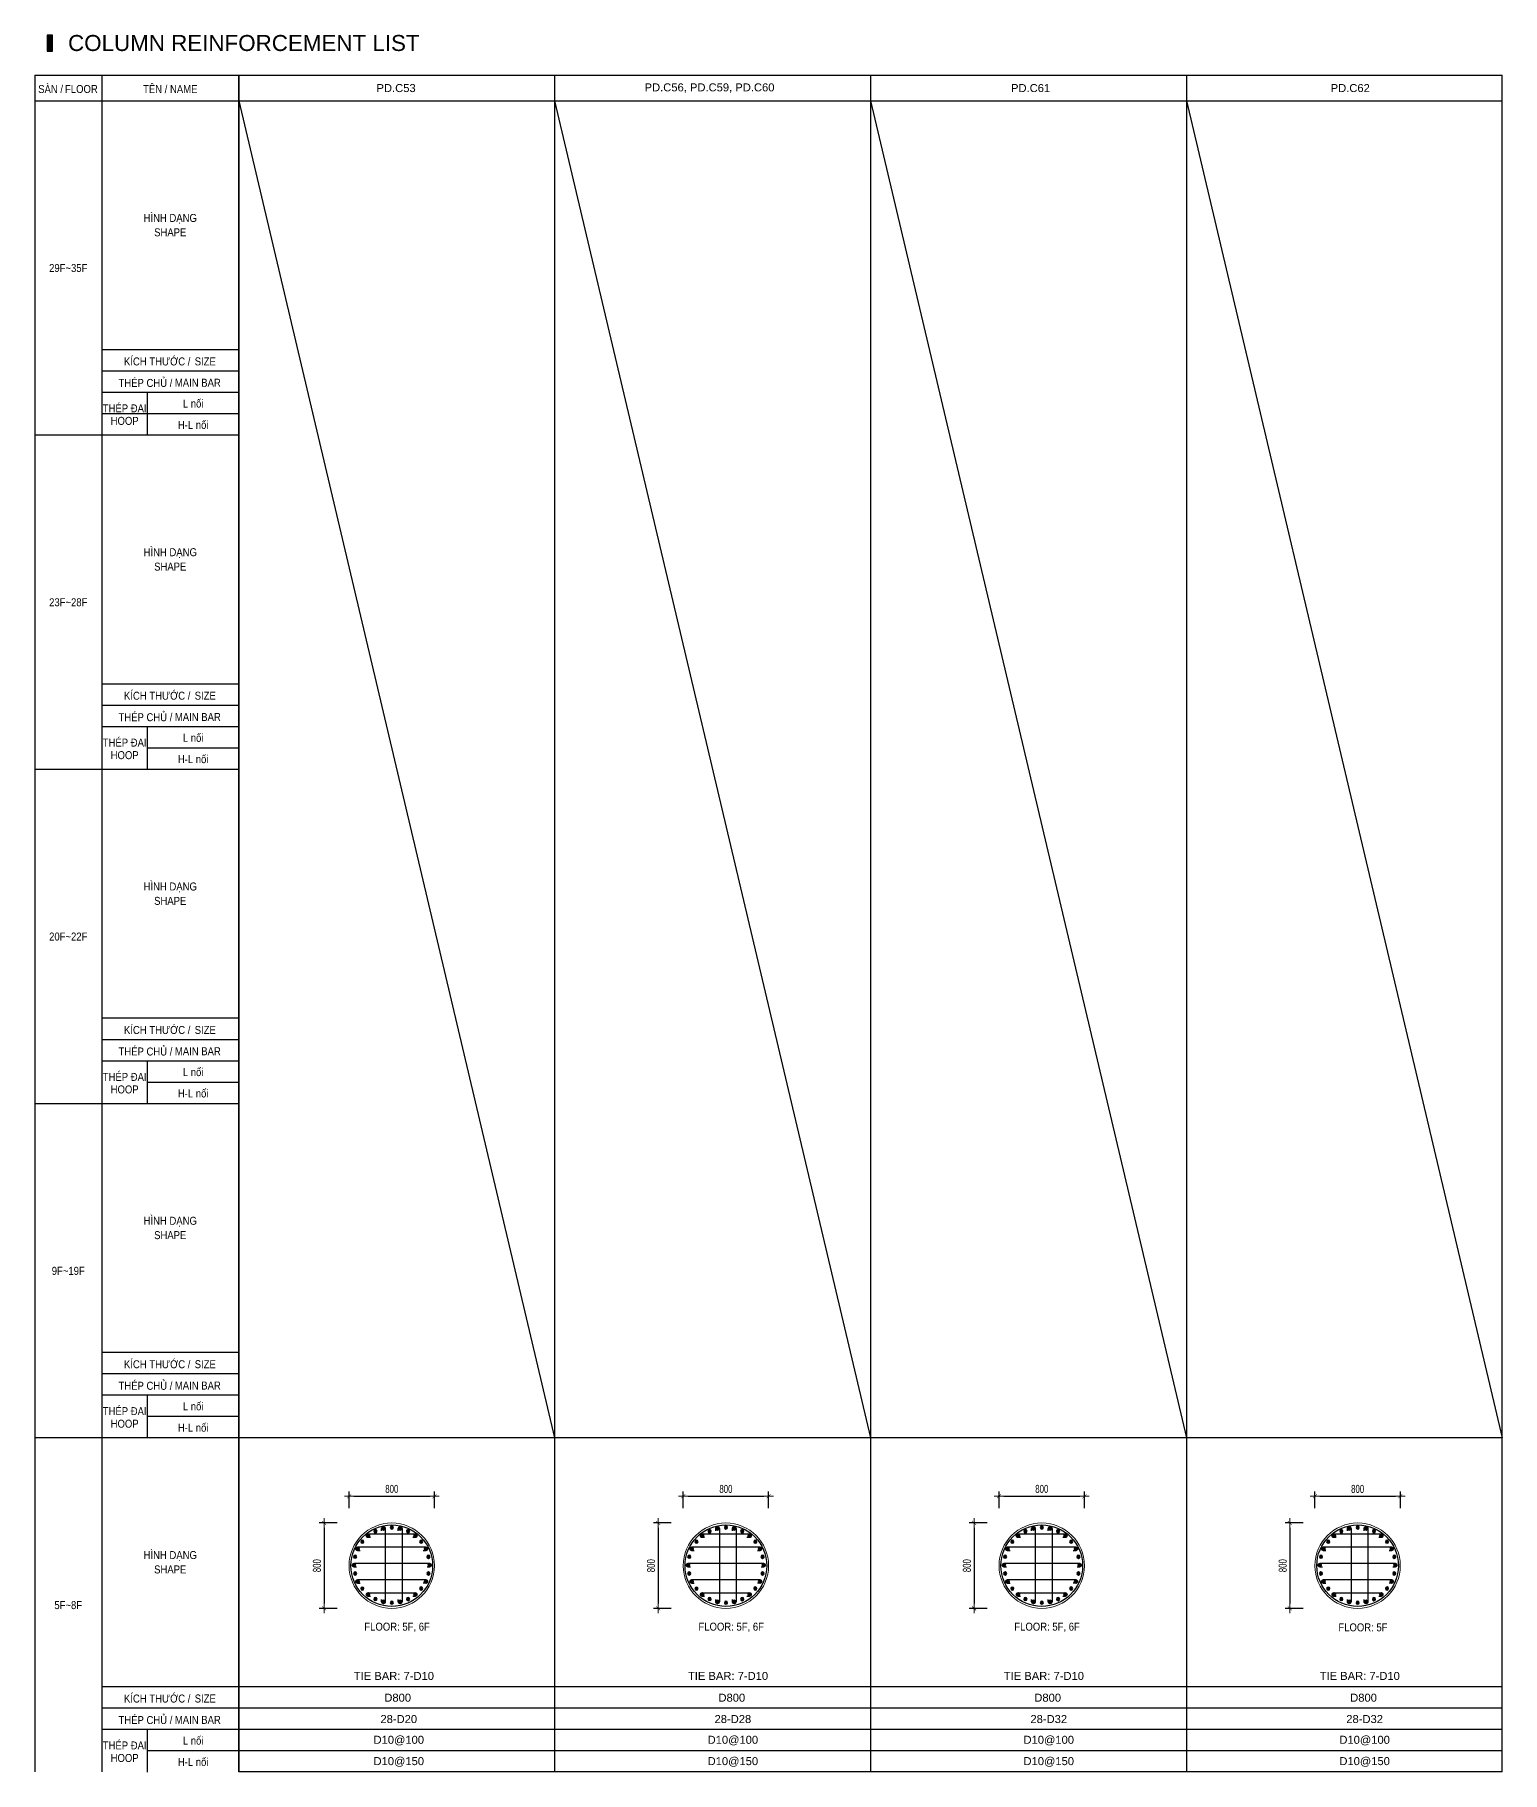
# Model space of a CAD drawing. Header units: millimetres. Extents: x 415878 to 795945, y 85573 to 378758.
# Drawn here: x 613402 to 627154, y 96884 to 113167 of the extents above; entities that cross this region are included whole.
import ezdxf
from ezdxf.enums import TextEntityAlignment as Align

# ---------------------------------------------------------------- set-up
doc = ezdxf.new("R2010")
doc.units = ezdxf.units.MM
doc.linetypes.add('CENTER2', pattern=[1.125, 0.75, -0.125, 0.125, -0.125])
doc.layers.get('Defpoints').update_dxf_attribs({"color": 151, "lineweight": 9})
for name, color, linetype in [('2', 2, 'Continuous'), ('CEN', 1, 'CENTER2'), ('STL', 3, 'Continuous'), ('TIT1', 3, 'Continuous'), ('TXT', 3, 'Continuous')]:
    doc.layers.add(name, color=color, linetype=linetype)
for name, color, linetype, lineweight in [('NDC_S_CONTINUOUS', 3, 'Continuous', 20), ('NDC_S_DIM', 1, 'Continuous', 15), ('NDC_S_VN TEXT', 7, 'Continuous', 20)]:
    doc.layers.add(name, color=color, linetype=linetype, lineweight=lineweight)
doc.styles.add('ARIAL', font='arial.ttf', dxfattribs={"width": 0.8})
doc.styles.add('NDC_ARIAL', font='arial.ttf', dxfattribs={"width": 0.85})
doc.styles.add('NDC_DIM', font='', dxfattribs={"width": 0.75})
doc.styles.get('NDC_DIM').set_extended_font_data('Dotum')
doc.dimstyles.new('NDC_dim_30', dxfattribs={"dimscale": 30, "dimtxt": 2.5, "dimasz": 1.5, "dimexe": 1.5, "dimexo": 2.5, "dimgap": 1, "dimtad": 1, "dimdec": 0, "dimzin": 0, "dimdsep": 46, "dimtxsty": 'NDC_DIM', "dimblk": 'DIMMARK', "dimcen": 0.09, "dimdle": 1.2, "dimclrd": 1, "dimclre": 1, "dimclrt": 3, "dimadec": 0, "dimazin": 0, "dimtfac": 1, "dimtdec": 0, "dimtix": 1, "dimtofl": 0, "dimtmove": 0, "dimatfit": 3, "dimfxl": 8, "dimfxlon": 1, "dimtolj": 1, "dimtzin": 0, "dimarcsym": 0})

# ---------------------------------------------------------------- blocks, each defined once
blk = doc.blocks.new('DIMMARK')
at = {"layer": 'NDC_S_DIM', "color": 1}
blk.add_line((-1.5, 0), (1, 0), dxfattribs=at)
at = {"layer": 'NDC_S_DIM', "color": 2, "const_width": 0.1}
blk.add_lwpolyline([(-0.42, -0.42), (0.42, 0.42)], dxfattribs=at)
blk = doc.blocks.new('*D1088')
at = {"layer": 'Defpoints', "color": 0, "ltscale": 40, "transparency": 16777216}
for p in [(620279, 99471), (619479, 99283), (620279, 99283)]:
    blk.add_point(p, dxfattribs=at)
at = {"layer": 'NDC_S_DIM', "color": 1, "lineweight": -2, "ltscale": 40, "transparency": 16777216}
for p, q in [((619479, 99358), (619479, 99516)), ((620279, 99358), (620279, 99516)), ((619524, 99471), (620234, 99471))]:
    blk.add_line(p, q, dxfattribs=at)
at = {"layer": 'NDC_S_DIM', "color": 1, "lineweight": -2, "ltscale": 40, "transparency": 16777216, "xscale": 45, "yscale": 45, "zscale": 45, "rotation": 180}
blk.add_blockref('DIMMARK', (619479, 99471), dxfattribs=at)
at = {"layer": 'NDC_S_DIM', "color": 1, "lineweight": -2, "ltscale": 40, "transparency": 16777216, "xscale": 45, "yscale": 45, "zscale": 45}
blk.add_blockref('DIMMARK', (620279, 99471), dxfattribs=at)
at = {"layer": 'NDC_S_DIM', "color": 3, "ltscale": 40, "transparency": 16777216, "insert": (619879, 99539), "char_height": 75, "attachment_point": 5, "style": 'NDC_DIM'}
blk.add_mtext('\\A1;800', dxfattribs=at)
blk = doc.blocks.new('*D1089')
at = {"layer": 'Defpoints', "color": 0, "ltscale": 40, "transparency": 16777216}
for p in [(619442, 99220), (619244, 98420), (619442, 98420)]:
    blk.add_point(p, dxfattribs=at)
at = {"layer": 'NDC_S_DIM', "color": 1, "lineweight": -2, "ltscale": 40, "transparency": 16777216}
for p, q in [((619367, 99220), (619199, 99220)), ((619244, 99175), (619244, 98465)), ((619367, 98420), (619199, 98420))]:
    blk.add_line(p, q, dxfattribs=at)
at = {"layer": 'NDC_S_DIM', "color": 1, "lineweight": -2, "ltscale": 40, "transparency": 16777216, "xscale": 45, "yscale": 45, "zscale": 45}
for p, rotation in [((619244, 99220), 90), ((619244, 98420), 270)]:
    blk.add_blockref('DIMMARK', p, dxfattribs=dict(at, rotation=rotation))
at = {"layer": 'NDC_S_DIM', "color": 3, "ltscale": 40, "transparency": 16777216, "insert": (619177, 98820), "char_height": 75, "attachment_point": 5, "rotation": 90, "style": 'NDC_DIM'}
blk.add_mtext('\\A1;800', dxfattribs=at)
blk = doc.blocks.new('8')
at = {"layer": '2'}
blk.add_hatch(color=256, dxfattribs=at).paths.add_polyline_path([(20, 0, 0.386127), (2, 20), (-2, 20, 0.386127), (-20, 0, 1)])
blk.add_circle((0, 0), 20, dxfattribs=at)
blk = doc.blocks.new('5')
at = {"layer": 'CEN', "rotation": 180}
blk.add_blockref('8', (0, 0), dxfattribs=at)
blk = doc.blocks.new('*U1081')
at = {"layer": 'STL', "xscale": -0.75, "yscale": 0.75, "zscale": 0.75, "rotation": 292.5000000000001}
blk.add_blockref('5', (0, 0), dxfattribs=at)
blk = doc.blocks.new('*U1080')
at = {"layer": 'NDC_S_DIM', "color": 0, "linetype": 'ByBlock', "lineweight": -2, "transparency": 16777216}
for p, rotation in [((-25602, 37941), 295.7142857142843), ((-25527, 37966), 282.8571428571415), ((-25448, 37974), 269.9999999999987), ((-25370, 37964), 257.1428571428559), ((-25296, 37937), 244.2857142857131), ((-25769, 37779), 334.2857142857127), ((-25726, 37845), 321.4285714285699), ((-25669, 37900), 308.571428571427), ((-25230, 37894), 231.4285714285703), ((-25175, 37837), 218.5714285714274), ((-25134, 37770), 205.7142857142847), ((-25796, 37705), 347.1428571428555), ((-25109, 37695), 192.8571428571419), ((-25101, 37616), 180), ((-25798, 37548), 12.8571428571428), ((-25773, 37473), 25.71428571428561), ((-25138, 37464), 154.2857142857135), ((-25111, 37538), 167.1428571428563), ((-25732, 37405), 38.57142857142841), ((-25677, 37349), 51.42857142857117), ((-25611, 37306), 64.28571428571395), ((-25537, 37279), 77.14285714285676), ((-25458, 37269), 89.99999999999955), ((-25380, 37276), 102.8571428571423), ((-25305, 37301), 115.7142857142852), ((-25238, 37343), 128.5714285714279), ((-25181, 37398), 141.4285714285707)]:
    blk.add_blockref('*U1081', p, dxfattribs=dict(at, rotation=rotation))
blk.add_blockref('*U1081', (-25806, 37626), dxfattribs=at)
blk = doc.blocks.new('*D1086')
at = {"layer": 'Defpoints', "color": 0, "ltscale": 40, "transparency": 16777216}
for p in [(617148, 99471), (616348, 99283), (617148, 99283)]:
    blk.add_point(p, dxfattribs=at)
at = {"layer": 'NDC_S_DIM', "color": 1, "lineweight": -2, "ltscale": 40, "transparency": 16777216}
for p, q in [((616348, 99358), (616348, 99516)), ((617148, 99358), (617148, 99516)), ((616393, 99471), (617103, 99471))]:
    blk.add_line(p, q, dxfattribs=at)
at = {"layer": 'NDC_S_DIM', "color": 1, "lineweight": -2, "ltscale": 40, "transparency": 16777216, "xscale": 45, "yscale": 45, "zscale": 45, "rotation": 180}
blk.add_blockref('DIMMARK', (616348, 99471), dxfattribs=at)
at = {"layer": 'NDC_S_DIM', "color": 1, "lineweight": -2, "ltscale": 40, "transparency": 16777216, "xscale": 45, "yscale": 45, "zscale": 45}
blk.add_blockref('DIMMARK', (617148, 99471), dxfattribs=at)
at = {"layer": 'NDC_S_DIM', "color": 3, "ltscale": 40, "transparency": 16777216, "insert": (616748, 99539), "char_height": 75, "attachment_point": 5, "style": 'NDC_DIM'}
blk.add_mtext('\\A1;800', dxfattribs=at)
blk = doc.blocks.new('*D1087')
at = {"layer": 'Defpoints', "color": 0, "ltscale": 40, "transparency": 16777216}
for p in [(616310, 99220), (616113, 98420), (616310, 98420)]:
    blk.add_point(p, dxfattribs=at)
at = {"layer": 'NDC_S_DIM', "color": 1, "lineweight": -2, "ltscale": 40, "transparency": 16777216}
for p, q in [((616235, 99220), (616068, 99220)), ((616113, 99175), (616113, 98465)), ((616235, 98420), (616068, 98420))]:
    blk.add_line(p, q, dxfattribs=at)
at = {"layer": 'NDC_S_DIM', "color": 1, "lineweight": -2, "ltscale": 40, "transparency": 16777216, "xscale": 45, "yscale": 45, "zscale": 45}
for p, rotation in [((616113, 99220), 90), ((616113, 98420), 270)]:
    blk.add_blockref('DIMMARK', p, dxfattribs=dict(at, rotation=rotation))
at = {"layer": 'NDC_S_DIM', "color": 3, "ltscale": 40, "transparency": 16777216, "insert": (616046, 98820), "char_height": 75, "attachment_point": 5, "rotation": 90, "style": 'NDC_DIM'}
blk.add_mtext('\\A1;800', dxfattribs=at)
blk = doc.blocks.new('*U1079')
at = {"layer": 'STL', "xscale": -0.75, "yscale": 0.75, "zscale": 0.75, "rotation": 292.5000000000001}
blk.add_blockref('5', (0, 0), dxfattribs=at)
blk = doc.blocks.new('*U1078')
at = {"layer": 'NDC_S_DIM', "color": 0, "linetype": 'ByBlock', "lineweight": -2, "transparency": 16777216}
for p, rotation in [((-25602, 37941), 295.7142857142843), ((-25527, 37966), 282.8571428571415), ((-25448, 37974), 269.9999999999987), ((-25370, 37964), 257.1428571428559), ((-25296, 37937), 244.2857142857131), ((-25769, 37779), 334.2857142857127), ((-25726, 37845), 321.4285714285699), ((-25669, 37900), 308.571428571427), ((-25230, 37894), 231.4285714285703), ((-25175, 37837), 218.5714285714274), ((-25134, 37770), 205.7142857142847), ((-25796, 37705), 347.1428571428555), ((-25109, 37695), 192.8571428571419), ((-25101, 37616), 180), ((-25798, 37548), 12.8571428571428), ((-25773, 37473), 25.71428571428561), ((-25138, 37464), 154.2857142857135), ((-25111, 37538), 167.1428571428563), ((-25732, 37405), 38.57142857142841), ((-25677, 37349), 51.42857142857117), ((-25611, 37306), 64.28571428571395), ((-25537, 37279), 77.14285714285676), ((-25458, 37269), 89.99999999999955), ((-25380, 37276), 102.8571428571423), ((-25305, 37301), 115.7142857142852), ((-25238, 37343), 128.5714285714279), ((-25181, 37398), 141.4285714285707)]:
    blk.add_blockref('*U1079', p, dxfattribs=dict(at, rotation=rotation))
blk.add_blockref('*U1079', (-25806, 37626), dxfattribs=at)
blk = doc.blocks.new('*D1082')
at = {"layer": 'Defpoints', "color": 0, "ltscale": 40, "transparency": 16777216}
for p in [(623239, 99471), (622439, 99283), (623239, 99283)]:
    blk.add_point(p, dxfattribs=at)
at = {"layer": 'NDC_S_DIM', "color": 1, "lineweight": -2, "ltscale": 40, "transparency": 16777216}
for p, q in [((622439, 99358), (622439, 99516)), ((623239, 99358), (623239, 99516)), ((622484, 99471), (623194, 99471))]:
    blk.add_line(p, q, dxfattribs=at)
at = {"layer": 'NDC_S_DIM', "color": 1, "lineweight": -2, "ltscale": 40, "transparency": 16777216, "xscale": 45, "yscale": 45, "zscale": 45, "rotation": 180}
blk.add_blockref('DIMMARK', (622439, 99471), dxfattribs=at)
at = {"layer": 'NDC_S_DIM', "color": 1, "lineweight": -2, "ltscale": 40, "transparency": 16777216, "xscale": 45, "yscale": 45, "zscale": 45}
blk.add_blockref('DIMMARK', (623239, 99471), dxfattribs=at)
at = {"layer": 'NDC_S_DIM', "color": 3, "ltscale": 40, "transparency": 16777216, "insert": (622839, 99539), "char_height": 75, "attachment_point": 5, "style": 'NDC_DIM'}
blk.add_mtext('\\A1;800', dxfattribs=at)
blk = doc.blocks.new('*D1083')
at = {"layer": 'Defpoints', "color": 0, "ltscale": 40, "transparency": 16777216}
for p in [(622402, 99220), (622204, 98420), (622402, 98420)]:
    blk.add_point(p, dxfattribs=at)
at = {"layer": 'NDC_S_DIM', "color": 1, "lineweight": -2, "ltscale": 40, "transparency": 16777216}
for p, q in [((622327, 99220), (622159, 99220)), ((622204, 99175), (622204, 98465)), ((622327, 98420), (622159, 98420))]:
    blk.add_line(p, q, dxfattribs=at)
at = {"layer": 'NDC_S_DIM', "color": 1, "lineweight": -2, "ltscale": 40, "transparency": 16777216, "xscale": 45, "yscale": 45, "zscale": 45}
for p, rotation in [((622204, 99220), 90), ((622204, 98420), 270)]:
    blk.add_blockref('DIMMARK', p, dxfattribs=dict(at, rotation=rotation))
at = {"layer": 'NDC_S_DIM', "color": 3, "ltscale": 40, "transparency": 16777216, "insert": (622137, 98820), "char_height": 75, "attachment_point": 5, "rotation": 90, "style": 'NDC_DIM'}
blk.add_mtext('\\A1;800', dxfattribs=at)
blk = doc.blocks.new('*U1075')
at = {"layer": 'STL', "xscale": -0.75, "yscale": 0.75, "zscale": 0.75, "rotation": 292.5000000000001}
blk.add_blockref('5', (0, 0), dxfattribs=at)
blk = doc.blocks.new('*U1074')
at = {"layer": 'NDC_S_DIM', "color": 0, "linetype": 'ByBlock', "lineweight": -2, "transparency": 16777216}
for p, rotation in [((-25602, 37941), 295.7142857142843), ((-25527, 37966), 282.8571428571415), ((-25448, 37974), 269.9999999999987), ((-25370, 37964), 257.1428571428559), ((-25296, 37937), 244.2857142857131), ((-25769, 37779), 334.2857142857127), ((-25726, 37845), 321.4285714285699), ((-25669, 37900), 308.571428571427), ((-25230, 37894), 231.4285714285703), ((-25175, 37837), 218.5714285714274), ((-25134, 37770), 205.7142857142847), ((-25796, 37705), 347.1428571428555), ((-25109, 37695), 192.8571428571419), ((-25101, 37616), 180), ((-25798, 37548), 12.8571428571428), ((-25773, 37473), 25.71428571428561), ((-25138, 37464), 154.2857142857135), ((-25111, 37538), 167.1428571428563), ((-25732, 37405), 38.57142857142841), ((-25677, 37349), 51.42857142857117), ((-25611, 37306), 64.28571428571395), ((-25537, 37279), 77.14285714285676), ((-25458, 37269), 89.99999999999955), ((-25380, 37276), 102.8571428571423), ((-25305, 37301), 115.7142857142852), ((-25238, 37343), 128.5714285714279), ((-25181, 37398), 141.4285714285707)]:
    blk.add_blockref('*U1075', p, dxfattribs=dict(at, rotation=rotation))
blk.add_blockref('*U1075', (-25806, 37626), dxfattribs=at)
blk = doc.blocks.new('*D1084')
at = {"layer": 'Defpoints', "color": 0, "ltscale": 40, "transparency": 16777216}
for p in [(626199, 99471), (625399, 99283), (626199, 99283)]:
    blk.add_point(p, dxfattribs=at)
at = {"layer": 'NDC_S_DIM', "color": 1, "lineweight": -2, "ltscale": 40, "transparency": 16777216}
for p, q in [((625399, 99358), (625399, 99516)), ((626199, 99358), (626199, 99516)), ((625444, 99471), (626154, 99471))]:
    blk.add_line(p, q, dxfattribs=at)
at = {"layer": 'NDC_S_DIM', "color": 1, "lineweight": -2, "ltscale": 40, "transparency": 16777216, "xscale": 45, "yscale": 45, "zscale": 45, "rotation": 180}
blk.add_blockref('DIMMARK', (625399, 99471), dxfattribs=at)
at = {"layer": 'NDC_S_DIM', "color": 1, "lineweight": -2, "ltscale": 40, "transparency": 16777216, "xscale": 45, "yscale": 45, "zscale": 45}
blk.add_blockref('DIMMARK', (626199, 99471), dxfattribs=at)
at = {"layer": 'NDC_S_DIM', "color": 3, "ltscale": 40, "transparency": 16777216, "insert": (625799, 99539), "char_height": 75, "attachment_point": 5, "style": 'NDC_DIM'}
blk.add_mtext('\\A1;800', dxfattribs=at)
blk = doc.blocks.new('*D1085')
at = {"layer": 'Defpoints', "color": 0, "ltscale": 40, "transparency": 16777216}
for p in [(625362, 99220), (625164, 98420), (625362, 98420)]:
    blk.add_point(p, dxfattribs=at)
at = {"layer": 'NDC_S_DIM', "color": 1, "lineweight": -2, "ltscale": 40, "transparency": 16777216}
for p, q in [((625287, 99220), (625119, 99220)), ((625164, 99175), (625164, 98465)), ((625287, 98420), (625119, 98420))]:
    blk.add_line(p, q, dxfattribs=at)
at = {"layer": 'NDC_S_DIM', "color": 1, "lineweight": -2, "ltscale": 40, "transparency": 16777216, "xscale": 45, "yscale": 45, "zscale": 45}
for p, rotation in [((625164, 99220), 90), ((625164, 98420), 270)]:
    blk.add_blockref('DIMMARK', p, dxfattribs=dict(at, rotation=rotation))
at = {"layer": 'NDC_S_DIM', "color": 3, "ltscale": 40, "transparency": 16777216, "insert": (625097, 98820), "char_height": 75, "attachment_point": 5, "rotation": 90, "style": 'NDC_DIM'}
blk.add_mtext('\\A1;800', dxfattribs=at)
blk = doc.blocks.new('*U1077')
at = {"layer": 'STL', "xscale": -0.75, "yscale": 0.75, "zscale": 0.75, "rotation": 292.5000000000001}
blk.add_blockref('5', (0, 0), dxfattribs=at)
blk = doc.blocks.new('*U1076')
at = {"layer": 'NDC_S_DIM', "color": 0, "linetype": 'ByBlock', "lineweight": -2, "transparency": 16777216}
for p, rotation in [((-25602, 37941), 295.7142857142843), ((-25527, 37966), 282.8571428571415), ((-25448, 37974), 269.9999999999987), ((-25370, 37964), 257.1428571428559), ((-25296, 37937), 244.2857142857131), ((-25769, 37779), 334.2857142857127), ((-25726, 37845), 321.4285714285699), ((-25669, 37900), 308.571428571427), ((-25230, 37894), 231.4285714285703), ((-25175, 37837), 218.5714285714274), ((-25134, 37770), 205.7142857142847), ((-25796, 37705), 347.1428571428555), ((-25109, 37695), 192.8571428571419), ((-25101, 37616), 180), ((-25798, 37548), 12.8571428571428), ((-25773, 37473), 25.71428571428561), ((-25138, 37464), 154.2857142857135), ((-25111, 37538), 167.1428571428563), ((-25732, 37405), 38.57142857142841), ((-25677, 37349), 51.42857142857117), ((-25611, 37306), 64.28571428571395), ((-25537, 37279), 77.14285714285676), ((-25458, 37269), 89.99999999999955), ((-25380, 37276), 102.8571428571423), ((-25305, 37301), 115.7142857142852), ((-25238, 37343), 128.5714285714279), ((-25181, 37398), 141.4285714285707)]:
    blk.add_blockref('*U1077', p, dxfattribs=dict(at, rotation=rotation))
blk.add_blockref('*U1077', (-25806, 37626), dxfattribs=at)

msp = doc.modelspace()

# ---------------------------------------------------------------- hatches: boundary and pattern name
at = {"layer": 'TXT'}
msp.add_hatch(color=7, dxfattribs=at).paths.add_polyline_path([(613568.8, 113012.6), (613568.8, 113162.6), (613518.8, 113162.6), (613518.8, 113012.6)])

# ---------------------------------------------------------------- linework, layer by layer
at = {"layer": '2', "elevation": 0}
for points in [[(616651.7, 99146.6), (616651.7, 99168.8, -1), (616686.7, 99168.8), (616686.7, 98481.4, -1), (616651.7, 98481.4), (616651.7, 98503.5)], [(616808.6, 99146.6), (616808.6, 99168.8, -1), (616843.6, 99168.8), (616843.6, 98481.4, -1), (616808.6, 98481.4), (616808.6, 98503.5)], [(619782.8, 99146.6), (619782.8, 99168.8, -1), (619817.8, 99168.8), (619817.8, 98481.4, -1), (619782.8, 98481.4), (619782.8, 98503.5)], [(619939.7, 99146.6), (619939.7, 99168.8, -1), (619974.7, 99168.8), (619974.7, 98481.4, -1), (619939.7, 98481.4), (619939.7, 98503.5)], [(622742.9, 99146.6), (622742.9, 99168.8, -1), (622777.9, 99168.8), (622777.9, 98481.4, -1), (622742.9, 98481.4), (622742.9, 98503.5)], [(622899.8, 99146.6), (622899.8, 99168.8, -1), (622934.8, 99168.8), (622934.8, 98481.4, -1), (622899.8, 98481.4), (622899.8, 98503.5)], [(625703, 99146.6), (625703, 99168.8, -1), (625738, 99168.8), (625738, 98481.4, -1), (625703, 98481.4), (625703, 98503.5)], [(625859.9, 99146.6), (625859.9, 99168.8, -1), (625894.9, 99168.8), (625894.9, 98481.4, -1), (625859.9, 98481.4), (625859.9, 98503.5)], [(616547.8, 99082.7), (616525.7, 99082.7, -1), (616525.7, 99117.7), (616967.5, 99118.2, -1), (616967.5, 99083.2), (616945.3, 99083.2)], [(619678.9, 99082.7), (619656.8, 99082.7, -1), (619656.8, 99117.7), (620098.5, 99118.2, -1), (620098.5, 99083.2), (620076.4, 99083.2)], [(622639, 99082.7), (622616.9, 99082.7, -1), (622616.9, 99117.7), (623058.6, 99118.2, -1), (623058.6, 99083.2), (623036.5, 99083.2)], [(625599.1, 99082.7), (625577, 99082.7, -1), (625577, 99117.7), (626018.8, 99118.2, -1), (626018.8, 99083.2), (625996.6, 99083.2)], [(616417.3, 98807.6), (616395.1, 98807.6, -1), (616395.1, 98842.6), (617100.1, 98842.6, -1), (617100.1, 98807.6), (617078, 98807.6)], [(616450, 98960), (616427.9, 98960, -1), (616427.9, 98995.1), (617065.3, 98995.5, -1), (617065.3, 98960.5), (617043.1, 98960.5)], [(619548.3, 98807.6), (619526.2, 98807.6, -1), (619526.2, 98842.6), (620231.2, 98842.6, -1), (620231.2, 98807.6), (620209.1, 98807.6)], [(619581.1, 98960), (619558.9, 98960, -1), (619558.9, 98995.1), (620196.4, 98995.5, -1), (620196.4, 98960.5), (620174.2, 98960.5)], [(622508.4, 98807.6), (622486.3, 98807.6, -1), (622486.3, 98842.6), (623191.3, 98842.6, -1), (623191.3, 98807.6), (623169.2, 98807.6)], [(622541.2, 98960), (622519, 98960, -1), (622519, 98995.1), (623156.5, 98995.5, -1), (623156.5, 98960.5), (623134.3, 98960.5)], [(625468.6, 98807.6), (625446.4, 98807.6, -1), (625446.4, 98842.6), (626151.4, 98842.6, -1), (626151.4, 98807.6), (626129.3, 98807.6)], [(625501.3, 98960), (625479.2, 98960, -1), (625479.2, 98995.1), (626116.6, 98995.5, -1), (626116.6, 98960.5), (626094.4, 98960.5)], [(616450, 98654.1), (616427.9, 98654.1, -1), (616427.9, 98689.1), (617065.3, 98689.6, -1), (617065.3, 98654.6), (617043.1, 98654.6)], [(619581.1, 98654.1), (619558.9, 98654.1, -1), (619558.9, 98689.1), (620196.4, 98689.6, -1), (620196.4, 98654.6), (620174.2, 98654.6)], [(622541.2, 98654.1), (622519, 98654.1, -1), (622519, 98689.1), (623156.5, 98689.6, -1), (623156.5, 98654.6), (623134.3, 98654.6)], [(625501.3, 98654.1), (625479.2, 98654.1, -1), (625479.2, 98689.1), (626116.6, 98689.6, -1), (626116.6, 98654.6), (626094.4, 98654.6)], [(616547.8, 98531.5), (616525.7, 98531.5, -1), (616525.7, 98566.5), (616967.5, 98567, -1), (616967.5, 98531.9), (616945.3, 98531.9)], [(619678.9, 98531.5), (619656.8, 98531.5, -1), (619656.8, 98566.5), (620098.5, 98567, -1), (620098.5, 98531.9), (620076.4, 98531.9)], [(622639, 98531.5), (622616.9, 98531.5, -1), (622616.9, 98566.5), (623058.6, 98567, -1), (623058.6, 98531.9), (623036.5, 98531.9)], [(625599.1, 98531.5), (625577, 98531.5, -1), (625577, 98566.5), (626018.8, 98567, -1), (626018.8, 98531.9), (625996.6, 98531.9)]]:
    msp.add_lwpolyline(points, format="xyb", dxfattribs=at)
at = {"layer": '2', "lineweight": -2, "ltscale": 1000}
for centre in [(616747.6, 98820.1), (619878.7, 98820.1), (622838.8, 98820.1), (625798.9, 98820.1)]:
    msp.add_circle(centre, 382.5, dxfattribs=at)
at = {"layer": 'NDC_S_CONTINUOUS', "ltscale": 70}
for centre in [(616747.6, 98820.1), (619878.7, 98820.1), (622838.8, 98820.1), (625798.9, 98820.1)]:
    msp.add_circle(centre, 400, dxfattribs=at)
at = {"layer": 'TIT1', "color": 2}
msp.add_line((613401.8, 112787.6), (627154, 112787.6), dxfattribs=at)
at = {"layer": 'TIT1'}
for p, q in [((613401.8, 112787.6), (613401.8, 96887.6)), ((614029.7, 112787.6), (614029.7, 96887.6)), ((615313.6, 96887.6), (615313.6, 112787.6)), ((615313.6, 112787.6), (615313.6, 96887.6)), ((618273.7, 112787.6), (618273.7, 96887.6)), ((621233.8, 112787.6), (621233.8, 96887.6)), ((624193.9, 112787.6), (624193.9, 96887.6)), ((613401.8, 112547.6), (615313.6, 112547.6)), ((615313.6, 112547.6), (627154, 112547.6)), ((615313.6, 109414.9), (613401.8, 109414.9)), ((615313.6, 106282.2), (613401.8, 106282.2)), ((615313.6, 103149.5), (613401.8, 103149.5)), ((615313.6, 100016.8), (613401.8, 100016.8)), ((627154, 100016.8), (615313.6, 100016.8)), ((627154, 96887.6), (615313.6, 96887.6))]:
    msp.add_line(p, q, dxfattribs=at)
at = {"layer": 'TIT1', "ltscale": 40}
msp.add_line((627154, 96887.6), (627154, 112787.6), dxfattribs=at)
at = {"layer": 'TIT1', "color": 8}
for p, q in [((615313.6, 112547.6), (618273.7, 100016.8)), ((618273.7, 112547.6), (621233.8, 100016.8)), ((621233.8, 112547.6), (624193.9, 100016.8)), ((624193.9, 112547.6), (627154, 100016.8)), ((615313.6, 110214.9), (614029.7, 110214.9)), ((615313.6, 110014.9), (614029.7, 110014.9)), ((615313.6, 109814.9), (614029.7, 109814.9)), ((614458.9, 109414.9), (614458.9, 109814.9)), ((615313.6, 109614.9), (614029.7, 109614.9)), ((615313.6, 107082.2), (614029.7, 107082.2)), ((615313.6, 106882.2), (614029.7, 106882.2)), ((615313.6, 106682.2), (614029.7, 106682.2)), ((614458.9, 106282.2), (614458.9, 106682.2)), ((615313.6, 106482.2), (614458.9, 106482.2)), ((615313.6, 103949.5), (614029.7, 103949.5)), ((615313.6, 103749.5), (614029.7, 103749.5)), ((615313.6, 103549.5), (614029.7, 103549.5)), ((614458.9, 103149.5), (614458.9, 103549.5)), ((615313.6, 103349.5), (614458.9, 103349.5)), ((615313.6, 100816.8), (614029.7, 100816.8)), ((615313.6, 100616.8), (614029.7, 100616.8)), ((615313.6, 100416.8), (614029.7, 100416.8)), ((614458.9, 100016.8), (614458.9, 100416.8)), ((615313.6, 100216.8), (614458.9, 100216.8)), ((615313.6, 97684.1), (614029.7, 97684.1)), ((627154, 97684.1), (615313.6, 97684.1)), ((615313.6, 97484.1), (614029.7, 97484.1)), ((627154, 97484.1), (615313.6, 97484.1)), ((615313.6, 97284.1), (614029.7, 97284.1)), ((614458.9, 96884.1), (614458.9, 97284.1)), ((627154, 97284.1), (615313.6, 97284.1)), ((615313.6, 97084.1), (614458.9, 97084.1)), ((627154, 97084.1), (615313.6, 97084.1))]:
    msp.add_line(p, q, dxfattribs=at)
at = {"layer": 'TXT', "color": 7}
msp.add_lwpolyline([(613568.8, 113012.6), (613568.8, 113162.6), (613518.8, 113162.6), (613518.8, 113012.6)], close=True, dxfattribs=at)

# ---------------------------------------------------------------- block references
at = {"layer": 'NDC_S_DIM', "rotation": 0.8126515942541631}
for name, p in [('*U1078', (642732.1, 61568.6)), ('*U1080', (645863.2, 61568.6)), ('*U1074', (648823.3, 61568.6)), ('*U1076', (651783.4, 61568.6))]:
    msp.add_blockref(name, p, dxfattribs=at)

# ---------------------------------------------------------------- texts
at = {"layer": 'NDC_S_VN TEXT', "style": 'NDC_ARIAL', "width": 0.85}
for s, p in [('SÀN /', (613550.4, 112667.6)), ('HÌNH DẠNG', (614671.6, 111451.9)), ('KÍCH THƯỚC /', (614549.2, 110114.9)), ('THÉP CHỦ /', (614439.2, 109914.9)), ('THÉP ĐAI', (614244.4, 109676)), ('HÌNH DẠNG', (614671.6, 108319.2)), ('KÍCH THƯỚC /', (614549.2, 106982.2)), ('THÉP CHỦ /', (614439.2, 106782.2)), ('THÉP ĐAI', (614244.4, 106543.3)), ('HÌNH DẠNG', (614671.6, 105186.5)), ('KÍCH THƯỚC /', (614549.2, 103849.5)), ('THÉP CHỦ /', (614439.2, 103649.5)), ('THÉP ĐAI', (614244.4, 103410.6)), ('HÌNH DẠNG', (614671.6, 102053.8)), ('KÍCH THƯỚC /', (614549.2, 100716.8)), ('THÉP CHỦ /', (614439.2, 100516.8)), ('THÉP ĐAI', (614244.4, 100277.9)), ('HÌNH DẠNG', (614671.6, 98921.1)), ('KÍCH THƯỚC /', (614549.2, 97584.1)), ('THÉP CHỦ /', (614439.2, 97384.1)), ('THÉP ĐAI', (614244.4, 97145.2))]:
    msp.add_text(s, height=75, dxfattribs=at).set_placement(p, align=Align.MIDDLE)
at = {"layer": 'TIT1', "style": 'NDC_ARIAL', "width": 0.85}
for s, p in [('FLOOR', (613838.9, 112658.8)), ('TÊN / NAME', (614671.6, 112667.6)), ('SHAPE', (614671.6, 111315.7)), ('29F~35F', (613715.7, 110981.3)), ('SIZE', (614999.7, 110106.1)), ('MAIN BAR', (614930, 109906.1)), ('L nối', (614886.2, 109714.9)), ('HOOP', (614244.4, 109548.7)), ('H-L nối', (614886.2, 109514.9)), ('SHAPE', (614671.6, 108183)), ('23F~28F', (613715.7, 107848.6)), ('SIZE', (614999.7, 106973.4)), ('MAIN BAR', (614930, 106773.4)), ('L nối', (614886.2, 106582.2)), ('HOOP', (614244.4, 106416)), ('H-L nối', (614886.2, 106382.2)), ('SHAPE', (614671.6, 105050.3)), ('20F~22F', (613715.7, 104715.9)), ('SIZE', (614999.7, 103840.7)), ('MAIN BAR', (614930, 103640.7)), ('L nối', (614886.2, 103449.5)), ('HOOP', (614244.4, 103283.3)), ('H-L nối', (614886.2, 103249.5)), ('SHAPE', (614671.6, 101917.6)), ('9F~19F', (613715.7, 101583.2)), ('SIZE', (614999.7, 100708)), ('MAIN BAR', (614930, 100508)), ('L nối', (614886.2, 100316.8)), ('HOOP', (614244.4, 100150.6)), ('H-L nối', (614886.2, 100116.8)), ('SHAPE', (614671.6, 98784.9)), ('5F~8F', (613715.7, 98450.5)), ('FLOOR: 5F, 6F', (616797.4, 98242)), ('FLOOR: 5F, 6F', (619928.5, 98242)), ('FLOOR: 5F, 6F', (622888.6, 98242)), ('FLOOR: 5F', (625848.7, 98242)), ('SIZE', (614999.7, 97575.3)), ('MAIN BAR', (614930, 97375.3)), ('L nối', (614886.2, 97184.1)), ('HOOP', (614244.4, 97017.9)), ('H-L nối', (614886.2, 96984.1))]:
    msp.add_text(s, height=75, dxfattribs=at).set_placement(p, align=Align.MIDDLE)
at = {"layer": 'TIT1', "color": 2, "style": 'NDC_ARIAL'}
for s, p in [('PD.C53', (616788, 112667.6)), ('PD.C56, PD.C59, PD.C60', (619725.3, 112667.6)), ('PD.C61', (622734.2, 112667.6)), ('PD.C62', (625729.7, 112667.6))]:
    msp.add_text(s, height=75, dxfattribs=at).set_placement(p, align=Align.MIDDLE)
at = {"layer": 'TIT1', "style": 'NDC_ARIAL'}
for s, p in [('TIE BAR: 7-D10', (616767.5, 97786.7)), ('TIE BAR: 7-D10', (619898.6, 97786.7)), ('TIE BAR: 7-D10', (622858.7, 97786.7)), ('TIE BAR: 7-D10', (625818.8, 97786.7)), ('D800', (616803, 97582.8)), ('D800', (619934.1, 97582.8)), ('D800', (622894.2, 97582.8)), ('D800', (625854.3, 97582.8)), ('28-D20', (616813.1, 97382.8)), ('28-D28', (619944.1, 97382.8)), ('28-D32', (622904.3, 97382.8)), ('28-D32', (625864.4, 97382.8)), ('D10@100', (616813.1, 97182.8)), ('D10@100', (619944.1, 97182.8)), ('D10@100', (622904.3, 97182.8)), ('D10@100', (625864.4, 97182.8)), ('D10@150', (616813.1, 96982.8)), ('D10@150', (619944.1, 96982.8)), ('D10@150', (622904.3, 96982.8)), ('D10@150', (625864.4, 96982.8))]:
    msp.add_text(s, height=75, dxfattribs=at).set_placement(p, align=Align.MIDDLE)
at = {"layer": 'TXT', "color": 3, "style": 'ARIAL'}
msp.add_text('COLUMN REINFORCEMENT LIST', height=150, dxfattribs=at).set_placement((613713.9, 113015))

# ---------------------------------------------------------------- dimensions: what is measured, and where the dimension line sits
at = {"layer": 'NDC_S_DIM', "ltscale": 40}
for base, p1, p2, picture, middle in [((617147.6, 99471.1), (616347.6, 99282.9), (617147.6, 99282.9), '*D1086', (616747.6, 99538.7)), ((620278.7, 99471.1), (619478.7, 99282.9), (620278.7, 99282.9), '*D1088', (619878.7, 99538.7)), ((623238.8, 99471.1), (622438.8, 99282.9), (623238.8, 99282.9), '*D1082', (622838.8, 99538.7)), ((626198.9, 99471.1), (625398.9, 99282.9), (626198.9, 99282.9), '*D1084', (625798.9, 99538.7))]:
    dim = msp.add_linear_dim(base=base, p1=p1, p2=p2, dimstyle='NDC_dim_30', dxfattribs=at)
    dim.commit()
    dim.dimension.update_dxf_attribs({"geometry": picture, "text_midpoint": middle})
for base, p1, p2, picture, middle in [((616113.1, 98420.1), (616310.5, 99220.1), (616310.5, 98420.1), '*D1087', (616045.6, 98820.1)), ((619244.2, 98420.1), (619441.5, 99220.1), (619441.5, 98420.1), '*D1089', (619176.7, 98820.1)), ((622204.3, 98420.1), (622401.6, 99220.1), (622401.6, 98420.1), '*D1083', (622136.8, 98820.1)), ((625164.4, 98420.1), (625361.8, 99220.1), (625361.8, 98420.1), '*D1085', (625096.9, 98820.1))]:
    dim = msp.add_linear_dim(base=base, p1=p1, p2=p2, angle=90, dimstyle='NDC_dim_30', dxfattribs=at)
    dim.commit()
    dim.dimension.update_dxf_attribs({"geometry": picture, "text_midpoint": middle})

doc.saveas('drawing.dxf')
